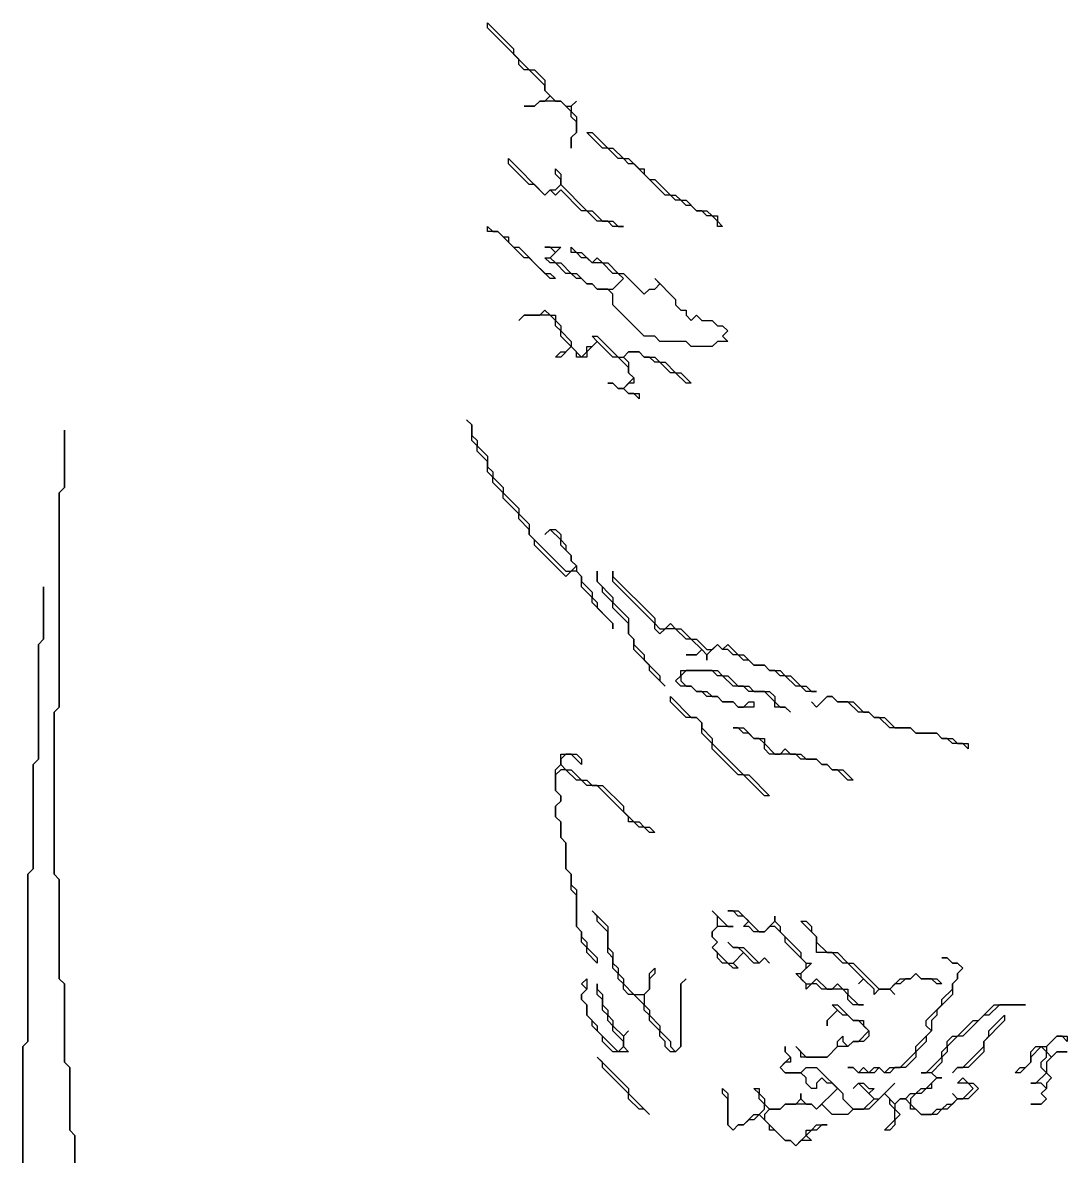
# Model space of a CAD drawing. Header units: metres. Extents: x 0 to 898, y 0 to 1598.
# Drawn here: x 75 to 275, y 1067 to 1284 of the extents above; entities that cross this region are included whole.
import ezdxf

# ---------------------------------------------------------------- set-up
doc = ezdxf.new("R2010")
doc.units = ezdxf.units.M

msp = doc.modelspace()

# ---------------------------------------------------------------- linework, layer by layer
for p, q in [((164, 1283), (164, 1284)), ((164, 1284), (169, 1279)), ((170, 1277), (164, 1283)), ((169, 1279), (169, 1278)), ((169, 1278), (172, 1275)), ((170, 1276), (170, 1277)), ((171, 1275), (170, 1276)), ((172, 1275), (171, 1275)), ((175, 1272), (172, 1275)), ((172, 1275), (173, 1275)), ((173, 1275), (175, 1273)), ((175, 1273), (175, 1271)), ((175, 1271), (175, 1272)), ((176, 1270), (175, 1271)), ((175, 1271), (177, 1269)), ((175, 1269), (176, 1270)), ((173, 1268), (171, 1268)), ((171, 1268), (173, 1268)), ((174, 1269), (173, 1268)), ((173, 1268), (174, 1269)), ((178, 1269), (174, 1269)), ((174, 1269), (175, 1269)), ((177, 1269), (178, 1269)), ((180, 1267), (178, 1269)), ((178, 1269), (179, 1268)), ((179, 1268), (180, 1268)), ((180, 1268), (181, 1269)), ((181, 1269), (180, 1268)), ((180, 1268), (180, 1267)), ((180, 1266), (180, 1267)), ((180, 1267), (181, 1266)), ((181, 1265), (180, 1266)), ((181, 1266), (181, 1263)), ((180, 1262), (181, 1263)), ((181, 1263), (180, 1262)), ((181, 1263), (181, 1265)), ((186, 1260), (183, 1263)), ((183, 1263), (184, 1263)), ((184, 1263), (187, 1260)), ((180, 1260), (180, 1262)), ((180, 1262), (180, 1260)), ((187, 1260), (186, 1260)), ((189, 1258), (187, 1260)), ((187, 1260), (188, 1260)), ((188, 1260), (190, 1258)), ((168, 1257), (168, 1258)), ((168, 1258), (175, 1251)), ((172, 1253), (168, 1257)), ((190, 1258), (189, 1258)), ((191, 1257), (190, 1258)), ((190, 1258), (191, 1258)), ((191, 1258), (193, 1256)), ((192, 1257), (191, 1257)), ((198, 1251), (192, 1257)), ((177, 1255), (177, 1256)), ((177, 1256), (178, 1255)), ((178, 1254), (177, 1255)), ((178, 1255), (178, 1253)), ((193, 1256), (194, 1256)), ((194, 1256), (194, 1255)), ((194, 1255), (195, 1254)), ((173, 1253), (172, 1253)), ((175, 1251), (173, 1253)), ((177, 1252), (178, 1253)), ((178, 1253), (178, 1254)), ((178, 1253), (183, 1248)), ((195, 1254), (196, 1254)), ((196, 1254), (199, 1251)), ((176, 1252), (175, 1251)), ((175, 1251), (176, 1252)), ((177, 1251), (176, 1252)), ((176, 1252), (177, 1252)), ((178, 1252), (177, 1251)), ((182, 1248), (178, 1252)), ((199, 1251), (198, 1251)), ((200, 1250), (199, 1251)), ((199, 1251), (200, 1251)), ((200, 1251), (201, 1250)), ((201, 1250), (200, 1250)), ((202, 1249), (201, 1250)), ((201, 1250), (202, 1250)), ((202, 1250), (204, 1248)), ((183, 1248), (182, 1248)), ((185, 1246), (183, 1248)), ((183, 1248), (184, 1248)), ((184, 1248), (186, 1246)), ((203, 1249), (202, 1249)), ((204, 1248), (203, 1249)), ((205, 1248), (204, 1248)), ((204, 1248), (206, 1248)), ((206, 1247), (205, 1248)), ((206, 1248), (207, 1247)), ((187, 1246), (185, 1246)), ((186, 1246), (188, 1246)), ((188, 1245), (187, 1246)), ((188, 1246), (189, 1245)), ((207, 1247), (206, 1247)), ((208, 1246), (207, 1247)), ((207, 1247), (208, 1247)), ((208, 1247), (208, 1246)), ((208, 1245), (208, 1246)), ((208, 1246), (209, 1245)), ((164, 1244), (164, 1245)), ((164, 1245), (165, 1244)), ((166, 1244), (164, 1244)), ((165, 1244), (166, 1244)), ((171, 1239), (166, 1244)), ((166, 1244), (167, 1243)), ((190, 1245), (188, 1245)), ((189, 1245), (190, 1245)), ((209, 1245), (208, 1245)), ((167, 1243), (168, 1243)), ((168, 1243), (168, 1242)), ((168, 1242), (169, 1241)), ((169, 1241), (170, 1241)), ((170, 1241), (175, 1236)), ((176, 1241), (175, 1241)), ((175, 1241), (178, 1241)), ((177, 1240), (176, 1241)), ((178, 1241), (176, 1239)), ((176, 1239), (177, 1240)), ((180, 1240), (180, 1241)), ((180, 1241), (181, 1240)), ((181, 1240), (180, 1240)), ((182, 1239), (181, 1240)), ((181, 1240), (182, 1240)), ((182, 1240), (184, 1238)), ((172, 1239), (171, 1239)), ((176, 1235), (172, 1239)), ((176, 1238), (175, 1239)), ((175, 1239), (176, 1239)), ((176, 1239), (177, 1238)), ((177, 1238), (176, 1238)), ((179, 1236), (177, 1238)), ((177, 1238), (178, 1238)), ((178, 1238), (180, 1236)), ((183, 1239), (182, 1239)), ((184, 1238), (183, 1239)), ((184, 1238), (185, 1239)), ((186, 1238), (184, 1238)), ((185, 1239), (186, 1238)), ((188, 1236), (186, 1238)), ((186, 1238), (187, 1238)), ((187, 1238), (189, 1236)), ((175, 1236), (176, 1236)), ((176, 1236), (177, 1235)), ((177, 1235), (176, 1235)), ((180, 1236), (179, 1236)), ((181, 1235), (180, 1236)), ((180, 1236), (181, 1236)), ((181, 1236), (183, 1234)), ((182, 1235), (181, 1235)), ((183, 1234), (182, 1235)), ((189, 1236), (188, 1236)), ((188, 1233), (190, 1235)), ((190, 1235), (189, 1236)), ((189, 1236), (190, 1236)), ((190, 1236), (194, 1232)), ((197, 1234), (196, 1235)), ((196, 1235), (200, 1231)), ((184, 1234), (183, 1234)), ((183, 1234), (184, 1234)), ((185, 1233), (184, 1234)), ((184, 1234), (185, 1233)), ((187, 1233), (185, 1233)), ((185, 1233), (188, 1233)), ((188, 1232), (187, 1233)), ((194, 1232), (195, 1233)), ((195, 1233), (196, 1233)), ((196, 1233), (197, 1234)), ((188, 1230), (188, 1232)), ((200, 1231), (200, 1230)), ((174, 1228), (175, 1229)), ((175, 1229), (176, 1228)), ((194, 1224), (188, 1230)), ((200, 1230), (201, 1229)), ((201, 1229), (202, 1229)), ((202, 1229), (202, 1228)), ((171, 1228), (170, 1227)), ((170, 1227), (171, 1228)), ((176, 1228), (171, 1228)), ((171, 1228), (174, 1228)), ((177, 1227), (176, 1228)), ((176, 1228), (177, 1228)), ((177, 1228), (177, 1227)), ((177, 1226), (177, 1227)), ((177, 1227), (178, 1226)), ((202, 1228), (203, 1227)), ((203, 1227), (204, 1228)), ((204, 1228), (205, 1227)), ((205, 1227), (207, 1227)), ((207, 1227), (208, 1226)), ((178, 1225), (177, 1226)), ((178, 1226), (178, 1225)), ((178, 1224), (178, 1225)), ((178, 1225), (180, 1223)), ((180, 1222), (178, 1224)), ((185, 1223), (184, 1224)), ((184, 1224), (185, 1224)), ((185, 1224), (189, 1220)), ((196, 1224), (194, 1224)), ((197, 1223), (196, 1224)), ((208, 1226), (209, 1226)), ((209, 1226), (210, 1225)), ((210, 1225), (209, 1224)), ((209, 1224), (210, 1223)), ((180, 1222), (178, 1220)), ((179, 1221), (180, 1222)), ((180, 1223), (180, 1222)), ((181, 1221), (180, 1222)), ((180, 1222), (182, 1220)), ((185, 1223), (183, 1221)), ((183, 1221), (183, 1222)), ((183, 1222), (184, 1222)), ((184, 1222), (185, 1223)), ((188, 1220), (185, 1223)), ((202, 1223), (197, 1223)), ((203, 1222), (202, 1223)), ((207, 1222), (203, 1222)), ((208, 1223), (207, 1222)), ((210, 1223), (208, 1223)), ((177, 1220), (178, 1221)), ((178, 1220), (177, 1220)), ((178, 1221), (179, 1221)), ((181, 1220), (181, 1221)), ((183, 1220), (181, 1220)), ((182, 1220), (183, 1221)), ((183, 1221), (183, 1220)), ((189, 1220), (188, 1220)), ((191, 1218), (189, 1220)), ((189, 1220), (190, 1220)), ((190, 1220), (191, 1221)), ((191, 1221), (190, 1220)), ((190, 1220), (191, 1219)), ((191, 1221), (193, 1221)), ((193, 1221), (191, 1221)), ((193, 1221), (194, 1220)), ((194, 1220), (193, 1221)), ((194, 1220), (196, 1220)), ((195, 1220), (194, 1220)), ((196, 1219), (195, 1220)), ((196, 1220), (197, 1219)), ((191, 1219), (191, 1217)), ((191, 1217), (191, 1218)), ((197, 1219), (196, 1219)), ((197, 1219), (198, 1219)), ((199, 1217), (197, 1219)), ((198, 1219), (200, 1217)), ((190, 1214), (192, 1216)), ((192, 1216), (191, 1217)), ((191, 1217), (192, 1216)), ((192, 1216), (192, 1215)), ((200, 1217), (199, 1217)), ((200, 1217), (201, 1217)), ((202, 1215), (200, 1217)), ((201, 1217), (203, 1215)), ((188, 1215), (187, 1215)), ((187, 1215), (188, 1215)), ((189, 1214), (188, 1215)), ((188, 1215), (189, 1214)), ((190, 1214), (189, 1214)), ((189, 1214), (190, 1214)), ((191, 1215), (190, 1214)), ((191, 1213), (190, 1214)), ((190, 1214), (191, 1213)), ((192, 1215), (191, 1215)), ((203, 1215), (202, 1215)), ((192, 1213), (191, 1213)), ((191, 1213), (193, 1213)), ((193, 1212), (192, 1213)), ((193, 1213), (193, 1212)), ((161, 1207), (160, 1208)), ((160, 1208), (161, 1207)), ((161, 1204), (161, 1207)), ((161, 1207), (161, 1205)), ((83, 1195), (83, 1206)), ((83, 1206), (83, 1195)), ((161, 1205), (162, 1204)), ((162, 1203), (161, 1204)), ((162, 1204), (162, 1203)), ((162, 1202), (162, 1203)), ((162, 1203), (164, 1201)), ((164, 1200), (162, 1202)), ((164, 1201), (164, 1199)), ((164, 1198), (164, 1200)), ((164, 1199), (165, 1198)), ((165, 1197), (164, 1198)), ((165, 1198), (165, 1197)), ((165, 1196), (165, 1197)), ((165, 1197), (167, 1195)), ((167, 1194), (165, 1196)), ((82, 1194), (83, 1195)), ((83, 1195), (82, 1194)), ((82, 1153), (82, 1194)), ((82, 1194), (82, 1153)), ((167, 1195), (167, 1194)), ((167, 1193), (167, 1194)), ((167, 1194), (170, 1191)), ((170, 1190), (167, 1193)), ((170, 1191), (170, 1190)), ((170, 1189), (170, 1190)), ((170, 1190), (172, 1188)), ((172, 1187), (170, 1189)), ((172, 1188), (172, 1186)), ((172, 1186), (172, 1187)), ((176, 1187), (175, 1186)), ((175, 1186), (176, 1187)), ((178, 1185), (176, 1187)), ((176, 1187), (177, 1187)), ((177, 1187), (178, 1186)), ((173, 1185), (172, 1186)), ((172, 1186), (179, 1179)), ((173, 1184), (173, 1185)), ((178, 1186), (178, 1185)), ((178, 1184), (178, 1185)), ((178, 1185), (179, 1184)), ((179, 1178), (173, 1184)), ((180, 1182), (178, 1184)), ((179, 1184), (179, 1183)), ((179, 1183), (180, 1182)), ((180, 1181), (180, 1182)), ((180, 1182), (180, 1181)), ((181, 1180), (180, 1181)), ((180, 1181), (181, 1180)), ((180, 1179), (179, 1178)), ((179, 1179), (180, 1179)), ((180, 1179), (181, 1180)), ((181, 1179), (180, 1179)), ((181, 1180), (181, 1179)), ((182, 1178), (181, 1179)), ((181, 1179), (182, 1178)), ((185, 1177), (185, 1179)), ((185, 1179), (185, 1177)), ((188, 1177), (188, 1179)), ((188, 1179), (188, 1178)), ((182, 1176), (182, 1178)), ((182, 1178), (182, 1177)), ((182, 1177), (184, 1175)), ((186, 1176), (185, 1177)), ((185, 1177), (188, 1174)), ((188, 1178), (196, 1170)), ((196, 1169), (188, 1177)), ((79, 1166), (79, 1176)), ((79, 1176), (79, 1166)), ((184, 1174), (182, 1176)), ((184, 1175), (184, 1174)), ((184, 1173), (184, 1174)), ((184, 1174), (185, 1173)), ((186, 1175), (186, 1176)), ((188, 1173), (186, 1175)), ((188, 1174), (188, 1173)), ((188, 1169), (184, 1173)), ((185, 1173), (185, 1172)), ((185, 1172), (188, 1169)), ((188, 1172), (188, 1173)), ((188, 1173), (191, 1170)), ((191, 1169), (188, 1172)), ((191, 1170), (191, 1167)), ((196, 1170), (196, 1169)), ((188, 1168), (188, 1169)), ((188, 1169), (188, 1168)), ((191, 1167), (191, 1169)), ((196, 1168), (196, 1169)), ((196, 1169), (197, 1168)), ((197, 1167), (196, 1168)), ((198, 1168), (197, 1167)), ((197, 1168), (198, 1168)), ((198, 1168), (199, 1169)), ((200, 1168), (198, 1168)), ((199, 1169), (200, 1168)), ((202, 1166), (200, 1168)), ((200, 1168), (201, 1168)), ((201, 1168), (203, 1166)), ((78, 1165), (79, 1166)), ((79, 1166), (78, 1165)), ((192, 1166), (191, 1167)), ((191, 1167), (192, 1166)), ((192, 1164), (192, 1166)), ((192, 1166), (192, 1165)), ((203, 1166), (202, 1166)), ((205, 1164), (203, 1166)), ((203, 1166), (204, 1166)), ((204, 1166), (206, 1164)), ((78, 1143), (78, 1165)), ((78, 1165), (78, 1143)), ((192, 1165), (194, 1163)), ((195, 1161), (192, 1164)), ((205, 1164), (204, 1163)), ((204, 1163), (205, 1164)), ((206, 1163), (205, 1164)), ((208, 1165), (206, 1163)), ((206, 1164), (207, 1164)), ((207, 1164), (208, 1165)), ((209, 1164), (208, 1165)), ((208, 1165), (209, 1164)), ((209, 1164), (210, 1165)), ((210, 1164), (209, 1164)), ((210, 1165), (212, 1163)), ((211, 1163), (210, 1164)), ((194, 1163), (194, 1162)), ((194, 1162), (197, 1159)), ((195, 1160), (195, 1161)), ((204, 1163), (202, 1163)), ((202, 1163), (204, 1163)), ((206, 1163), (206, 1162)), ((206, 1162), (206, 1163)), ((212, 1163), (211, 1163)), ((213, 1162), (212, 1163)), ((212, 1163), (213, 1163)), ((213, 1163), (215, 1161)), ((214, 1162), (213, 1162)), ((215, 1161), (214, 1162)), ((217, 1161), (215, 1161)), ((215, 1161), (217, 1161)), ((218, 1160), (217, 1161)), ((217, 1161), (218, 1160)), ((198, 1157), (195, 1160)), ((197, 1159), (197, 1158)), ((200, 1158), (201, 1159)), ((202, 1160), (201, 1159)), ((201, 1159), (201, 1160)), ((201, 1160), (208, 1160)), ((201, 1159), (201, 1158)), ((207, 1160), (202, 1160)), ((208, 1159), (207, 1160)), ((208, 1160), (209, 1159)), ((209, 1159), (208, 1159)), ((211, 1157), (209, 1159)), ((209, 1159), (210, 1159)), ((210, 1159), (212, 1157)), ((219, 1160), (218, 1160)), ((218, 1160), (220, 1160)), ((220, 1159), (219, 1160)), ((220, 1160), (221, 1159)), ((221, 1159), (220, 1159)), ((223, 1157), (221, 1159)), ((221, 1159), (222, 1159)), ((222, 1159), (224, 1157)), ((197, 1158), (198, 1157)), ((201, 1157), (200, 1158)), ((201, 1158), (202, 1157)), ((203, 1157), (201, 1157)), ((202, 1157), (203, 1157)), ((203, 1157), (204, 1156)), ((204, 1156), (203, 1157)), ((213, 1157), (211, 1157)), ((212, 1157), (214, 1157)), ((214, 1156), (213, 1157)), ((214, 1157), (215, 1156)), ((224, 1157), (223, 1157)), ((225, 1156), (224, 1157)), ((224, 1157), (225, 1157)), ((225, 1157), (226, 1156)), ((199, 1154), (199, 1155)), ((199, 1155), (203, 1151)), ((204, 1156), (206, 1156)), ((205, 1156), (204, 1156)), ((206, 1155), (205, 1156)), ((206, 1156), (207, 1155)), ((208, 1155), (206, 1155)), ((207, 1155), (208, 1155)), ((208, 1155), (209, 1154)), ((209, 1154), (208, 1155)), ((217, 1156), (214, 1156)), ((215, 1156), (218, 1156)), ((219, 1154), (217, 1156)), ((218, 1156), (219, 1155)), ((219, 1155), (219, 1154)), ((227, 1156), (225, 1156)), ((226, 1156), (227, 1156)), ((229, 1155), (227, 1153)), ((227, 1153), (229, 1155)), ((230, 1155), (229, 1155)), ((229, 1155), (230, 1155)), ((231, 1154), (230, 1155)), ((230, 1155), (231, 1154)), ((81, 1152), (82, 1153)), ((82, 1153), (81, 1152)), ((202, 1151), (199, 1154)), ((209, 1154), (211, 1154)), ((211, 1154), (209, 1154)), ((211, 1154), (212, 1153)), ((212, 1153), (211, 1154)), ((212, 1153), (213, 1153)), ((215, 1153), (212, 1153)), ((213, 1153), (214, 1154)), ((214, 1154), (215, 1154)), ((215, 1154), (215, 1153)), ((219, 1153), (219, 1154)), ((219, 1154), (220, 1153)), ((221, 1153), (219, 1153)), ((220, 1153), (221, 1153)), ((222, 1152), (221, 1153)), ((221, 1153), (222, 1152)), ((227, 1153), (226, 1154)), ((226, 1154), (227, 1153)), ((233, 1154), (231, 1154)), ((231, 1154), (234, 1154)), ((235, 1152), (233, 1154)), ((234, 1154), (236, 1152)), ((81, 1121), (81, 1152)), ((81, 1152), (81, 1121)), ((204, 1151), (202, 1151)), ((203, 1151), (204, 1151)), ((205, 1150), (204, 1151)), ((204, 1151), (205, 1150)), ((237, 1152), (235, 1152)), ((236, 1152), (237, 1152)), ((238, 1151), (237, 1152)), ((237, 1152), (238, 1151)), ((239, 1151), (238, 1151)), ((238, 1151), (240, 1151)), ((241, 1149), (239, 1151)), ((240, 1151), (242, 1149)), ((205, 1148), (205, 1150)), ((205, 1150), (205, 1149)), ((205, 1149), (207, 1147)), ((207, 1146), (205, 1148)), ((212, 1149), (211, 1149)), ((211, 1149), (213, 1149)), ((213, 1148), (212, 1149)), ((213, 1149), (215, 1147)), ((214, 1148), (213, 1148)), ((215, 1147), (214, 1148)), ((245, 1149), (241, 1149)), ((242, 1149), (245, 1149)), ((246, 1148), (245, 1149)), ((245, 1149), (246, 1148)), ((250, 1148), (246, 1148)), ((246, 1148), (250, 1148)), ((251, 1147), (250, 1148)), ((250, 1148), (251, 1147)), ((207, 1147), (207, 1146)), ((207, 1145), (207, 1146)), ((207, 1146), (213, 1140)), ((216, 1147), (215, 1147)), ((215, 1147), (217, 1147)), ((217, 1146), (216, 1147)), ((217, 1147), (217, 1146)), ((217, 1145), (217, 1146)), ((217, 1146), (219, 1144)), ((252, 1147), (251, 1147)), ((251, 1147), (253, 1147)), ((253, 1146), (252, 1147)), ((253, 1147), (254, 1146)), ((255, 1146), (253, 1146)), ((254, 1146), (256, 1146)), ((256, 1145), (255, 1146)), ((256, 1146), (256, 1145)), ((178, 1142), (178, 1144)), ((178, 1144), (181, 1144)), ((179, 1144), (178, 1143)), ((180, 1144), (179, 1144)), ((182, 1142), (180, 1144)), ((181, 1144), (182, 1143)), ((212, 1140), (207, 1145)), ((218, 1144), (217, 1145)), ((223, 1144), (218, 1144)), ((219, 1144), (220, 1144)), ((220, 1144), (221, 1145)), ((221, 1145), (222, 1144)), ((222, 1144), (224, 1144)), ((224, 1143), (223, 1144)), ((224, 1144), (225, 1143)), ((77, 1142), (78, 1143)), ((78, 1143), (77, 1142)), ((77, 1122), (77, 1142)), ((77, 1142), (77, 1122)), ((177, 1141), (178, 1142)), ((178, 1143), (178, 1142)), ((178, 1142), (179, 1141)), ((182, 1143), (182, 1142)), ((227, 1143), (224, 1143)), ((225, 1143), (227, 1143)), ((228, 1142), (227, 1143)), ((227, 1143), (228, 1142)), ((229, 1142), (228, 1142)), ((228, 1142), (229, 1142)), ((230, 1141), (229, 1142)), ((229, 1142), (230, 1141)), ((177, 1137), (177, 1141)), ((178, 1141), (177, 1140)), ((177, 1140), (177, 1137)), ((179, 1141), (178, 1141)), ((179, 1141), (180, 1141)), ((181, 1139), (179, 1141)), ((180, 1141), (182, 1139)), ((213, 1140), (212, 1140)), ((217, 1136), (213, 1140)), ((213, 1140), (214, 1140)), ((214, 1140), (218, 1136)), ((231, 1141), (230, 1141)), ((230, 1141), (232, 1141)), ((233, 1139), (231, 1141)), ((232, 1141), (234, 1139)), ((182, 1139), (181, 1139)), ((182, 1139), (183, 1139)), ((183, 1138), (182, 1139)), ((183, 1139), (184, 1138)), ((185, 1138), (183, 1138)), ((184, 1138), (186, 1138)), ((191, 1132), (185, 1138)), ((186, 1138), (190, 1134)), ((234, 1139), (233, 1139)), ((178, 1136), (177, 1137)), ((177, 1137), (178, 1136)), ((177, 1134), (178, 1135)), ((178, 1135), (177, 1134)), ((178, 1135), (178, 1136)), ((178, 1136), (178, 1135)), ((218, 1136), (217, 1136)), ((177, 1132), (177, 1134)), ((177, 1134), (177, 1132)), ((190, 1134), (190, 1133)), ((190, 1133), (192, 1131)), ((178, 1131), (177, 1132)), ((177, 1132), (178, 1131)), ((178, 1128), (178, 1131)), ((178, 1131), (178, 1128)), ((191, 1131), (191, 1132)), ((192, 1131), (191, 1131)), ((192, 1131), (193, 1131)), ((193, 1130), (192, 1131)), ((193, 1131), (194, 1130)), ((194, 1130), (193, 1130)), ((194, 1130), (195, 1130)), ((195, 1129), (194, 1130)), ((195, 1130), (196, 1129)), ((196, 1129), (195, 1129)), ((179, 1127), (178, 1128)), ((178, 1128), (179, 1127)), ((179, 1122), (179, 1127)), ((179, 1127), (179, 1122)), ((76, 1121), (77, 1122)), ((77, 1122), (76, 1121)), ((180, 1121), (179, 1122)), ((179, 1122), (180, 1121)), ((76, 1089), (76, 1121)), ((76, 1121), (76, 1089)), ((82, 1120), (81, 1121)), ((81, 1121), (82, 1120)), ((82, 1101), (82, 1120)), ((82, 1120), (82, 1101)), ((180, 1118), (180, 1121)), ((180, 1121), (180, 1119)), ((180, 1119), (181, 1118)), ((181, 1117), (180, 1118)), ((181, 1118), (181, 1111)), ((181, 1111), (181, 1117)), ((185, 1113), (184, 1114)), ((184, 1114), (187, 1111)), ((208, 1113), (207, 1114)), ((207, 1114), (210, 1111)), ((211, 1114), (210, 1114)), ((210, 1114), (212, 1114)), ((212, 1113), (211, 1114)), ((212, 1114), (216, 1110)), ((185, 1112), (185, 1113)), ((187, 1110), (185, 1112)), ((208, 1111), (208, 1113)), ((213, 1113), (212, 1113)), ((214, 1112), (213, 1113)), ((213, 1111), (214, 1112)), ((217, 1110), (219, 1112)), ((219, 1112), (219, 1113)), ((219, 1113), (219, 1112)), ((219, 1112), (220, 1111)), ((227, 1109), (224, 1112)), ((224, 1112), (225, 1112)), ((225, 1112), (226, 1111)), ((182, 1110), (181, 1111)), ((181, 1111), (182, 1110)), ((182, 1108), (182, 1110)), ((182, 1110), (182, 1109)), ((182, 1109), (183, 1108)), ((187, 1111), (187, 1107)), ((187, 1106), (187, 1110)), ((207, 1110), (208, 1111)), ((208, 1111), (207, 1110)), ((207, 1109), (207, 1110)), ((207, 1110), (207, 1109)), ((208, 1108), (207, 1109)), ((207, 1109), (208, 1108)), ((211, 1111), (208, 1111)), ((210, 1111), (211, 1111)), ((214, 1111), (213, 1111)), ((215, 1110), (214, 1111)), ((217, 1110), (215, 1110)), ((216, 1110), (217, 1110)), ((218, 1111), (217, 1110)), ((219, 1111), (218, 1111)), ((221, 1109), (219, 1111)), ((220, 1111), (220, 1110)), ((220, 1110), (224, 1106)), ((221, 1108), (221, 1109)), ((226, 1111), (226, 1110)), ((226, 1110), (227, 1109)), ((227, 1106), (227, 1109)), ((227, 1109), (227, 1108)), ((183, 1107), (182, 1108)), ((183, 1108), (183, 1107)), ((183, 1106), (183, 1107)), ((183, 1107), (185, 1105)), ((187, 1107), (188, 1106)), ((207, 1107), (208, 1108)), ((208, 1108), (207, 1107)), ((208, 1106), (207, 1107)), ((207, 1107), (210, 1104)), ((211, 1107), (210, 1108)), ((210, 1108), (211, 1107)), ((212, 1107), (211, 1107)), ((211, 1107), (213, 1107)), ((213, 1106), (212, 1107)), ((213, 1107), (216, 1104)), ((225, 1104), (221, 1108)), ((227, 1108), (229, 1106)), ((185, 1104), (183, 1106)), ((185, 1105), (185, 1104)), ((188, 1105), (187, 1106)), ((188, 1106), (188, 1104)), ((188, 1103), (188, 1105)), ((208, 1105), (208, 1106)), ((209, 1104), (208, 1105)), ((211, 1104), (213, 1106)), ((213, 1106), (211, 1104)), ((215, 1104), (213, 1106)), ((216, 1104), (217, 1105)), ((217, 1105), (216, 1104)), ((217, 1105), (218, 1104)), ((218, 1104), (217, 1105)), ((224, 1106), (224, 1105)), ((224, 1105), (225, 1104)), ((230, 1106), (227, 1106)), ((229, 1106), (231, 1106)), ((232, 1104), (230, 1106)), ((231, 1106), (233, 1104)), ((252, 1105), (251, 1105)), ((251, 1105), (252, 1105)), ((253, 1104), (252, 1105)), ((252, 1105), (253, 1104)), ((188, 1104), (189, 1103)), ((189, 1102), (188, 1103)), ((189, 1103), (189, 1102)), ((195, 1102), (196, 1103)), ((196, 1103), (196, 1102)), ((210, 1104), (209, 1104)), ((211, 1103), (210, 1104)), ((210, 1104), (211, 1104)), ((211, 1104), (212, 1103)), ((212, 1103), (211, 1103)), ((216, 1104), (215, 1104)), ((226, 1104), (224, 1102)), ((224, 1102), (225, 1103)), ((225, 1103), (225, 1104)), ((225, 1104), (226, 1104)), ((233, 1104), (232, 1104)), ((236, 1101), (233, 1104)), ((233, 1104), (234, 1104)), ((234, 1104), (239, 1099)), ((254, 1104), (253, 1104)), ((253, 1104), (254, 1104)), ((255, 1103), (254, 1104)), ((254, 1104), (255, 1103)), ((254, 1102), (255, 1103)), ((255, 1103), (254, 1102)), ((83, 1100), (82, 1101)), ((82, 1101), (83, 1100)), ((182, 1100), (183, 1101)), ((183, 1101), (183, 1099)), ((189, 1101), (189, 1102)), ((189, 1102), (190, 1101)), ((190, 1100), (189, 1101)), ((190, 1101), (190, 1100)), ((195, 1099), (195, 1102)), ((196, 1102), (195, 1101)), ((195, 1101), (195, 1099)), ((201, 1100), (202, 1101)), ((202, 1101), (201, 1100)), ((225, 1100), (223, 1102)), ((223, 1102), (224, 1102)), ((224, 1102), (224, 1101)), ((224, 1101), (225, 1100)), ((226, 1100), (227, 1101)), ((227, 1101), (229, 1099)), ((236, 1101), (235, 1100)), ((235, 1100), (236, 1101)), ((238, 1099), (236, 1101)), ((241, 1099), (243, 1101)), ((243, 1101), (245, 1101)), ((244, 1101), (243, 1100)), ((245, 1101), (244, 1101)), ((245, 1101), (246, 1102)), ((246, 1102), (245, 1101)), ((246, 1102), (247, 1101)), ((247, 1101), (246, 1102)), ((247, 1101), (250, 1101)), ((249, 1101), (247, 1101)), ((250, 1100), (249, 1101)), ((250, 1101), (251, 1100)), ((253, 1100), (254, 1101)), ((254, 1101), (253, 1100)), ((254, 1101), (254, 1102)), ((254, 1102), (254, 1101)), ((83, 1085), (83, 1100)), ((83, 1100), (83, 1085)), ((183, 1099), (182, 1100)), ((182, 1098), (183, 1099)), ((183, 1099), (182, 1098)), ((185, 1098), (185, 1100)), ((185, 1100), (185, 1099)), ((185, 1099), (186, 1098)), ((190, 1099), (190, 1100)), ((190, 1100), (192, 1098)), ((191, 1098), (190, 1099)), ((194, 1098), (195, 1099)), ((195, 1099), (194, 1098)), ((201, 1088), (201, 1100)), ((201, 1100), (201, 1088)), ((226, 1100), (225, 1099)), ((225, 1099), (225, 1100)), ((225, 1100), (226, 1100)), ((227, 1100), (226, 1100)), ((228, 1099), (227, 1100)), ((232, 1099), (228, 1099)), ((229, 1099), (230, 1099)), ((230, 1099), (231, 1100)), ((231, 1100), (232, 1099)), ((233, 1098), (232, 1099)), ((232, 1099), (233, 1099)), ((233, 1099), (233, 1098)), ((238, 1098), (238, 1099)), ((239, 1099), (238, 1098)), ((239, 1099), (241, 1099)), ((241, 1099), (239, 1099)), ((242, 1100), (241, 1099)), ((241, 1099), (242, 1098)), ((242, 1098), (241, 1099)), ((243, 1100), (242, 1100)), ((251, 1100), (250, 1100)), ((251, 1097), (253, 1099)), ((253, 1099), (253, 1100)), ((253, 1100), (253, 1098)), ((182, 1097), (182, 1098)), ((182, 1098), (182, 1097)), ((183, 1096), (182, 1097)), ((182, 1097), (183, 1096)), ((183, 1094), (183, 1096)), ((183, 1096), (183, 1094)), ((186, 1097), (185, 1098)), ((186, 1098), (186, 1096)), ((186, 1095), (186, 1097)), ((186, 1096), (187, 1095)), ((192, 1098), (191, 1098)), ((194, 1096), (192, 1098)), ((192, 1098), (194, 1098)), ((194, 1098), (194, 1096)), ((194, 1095), (194, 1096)), ((194, 1096), (195, 1095)), ((231, 1095), (230, 1096)), ((230, 1096), (231, 1096)), ((231, 1096), (234, 1093)), ((233, 1097), (233, 1098)), ((233, 1098), (235, 1096)), ((234, 1096), (233, 1097)), ((236, 1096), (234, 1096)), ((235, 1096), (236, 1096)), ((248, 1093), (251, 1096)), ((253, 1098), (250, 1095)), ((251, 1096), (251, 1097)), ((258, 1093), (261, 1096)), ((262, 1096), (260, 1094)), ((261, 1096), (267, 1096)), ((267, 1096), (262, 1096)), ((184, 1093), (183, 1094)), ((183, 1094), (185, 1092)), ((187, 1094), (186, 1095)), ((187, 1095), (187, 1094)), ((187, 1093), (187, 1094)), ((187, 1094), (188, 1093)), ((195, 1094), (194, 1095)), ((195, 1095), (195, 1094)), ((195, 1093), (195, 1094)), ((195, 1094), (197, 1092)), ((231, 1095), (229, 1093)), ((229, 1093), (231, 1095)), ((232, 1094), (231, 1095)), ((233, 1094), (232, 1094)), ((234, 1093), (233, 1094)), ((250, 1094), (249, 1093)), ((250, 1095), (250, 1094)), ((259, 1094), (255, 1090)), ((260, 1094), (259, 1094)), ((260, 1091), (263, 1094)), ((263, 1094), (263, 1093)), ((184, 1092), (184, 1093)), ((186, 1090), (184, 1092)), ((185, 1092), (185, 1091)), ((188, 1092), (187, 1093)), ((188, 1093), (188, 1092)), ((188, 1091), (188, 1092)), ((188, 1092), (190, 1090)), ((197, 1091), (195, 1093)), ((197, 1092), (197, 1091)), ((229, 1093), (229, 1092)), ((229, 1092), (229, 1093)), ((235, 1093), (234, 1093)), ((234, 1093), (236, 1093)), ((237, 1091), (235, 1093)), ((236, 1093), (236, 1092)), ((236, 1092), (237, 1091)), ((248, 1092), (248, 1093)), ((249, 1091), (248, 1092)), ((249, 1093), (249, 1091)), ((254, 1090), (257, 1093)), ((257, 1093), (258, 1093)), ((263, 1093), (259, 1089)), ((185, 1091), (189, 1087)), ((186, 1089), (186, 1090)), ((190, 1089), (188, 1091)), ((190, 1090), (191, 1091)), ((191, 1091), (190, 1090)), ((190, 1090), (190, 1088)), ((197, 1090), (197, 1091)), ((197, 1091), (199, 1089)), ((198, 1089), (197, 1090)), ((231, 1089), (232, 1090)), ((232, 1090), (232, 1089)), ((235, 1089), (237, 1091)), ((237, 1090), (236, 1089)), ((237, 1091), (237, 1090)), ((246, 1088), (249, 1091)), ((249, 1091), (248, 1090)), ((248, 1090), (248, 1089)), ((252, 1089), (253, 1090)), ((254, 1090), (252, 1088)), ((253, 1090), (254, 1090)), ((255, 1090), (254, 1090)), ((259, 1089), (260, 1090)), ((260, 1090), (260, 1091)), ((271, 1088), (273, 1090)), ((273, 1090), (271, 1088)), ((273, 1090), (275, 1090)), ((274, 1090), (273, 1090)), ((275, 1089), (274, 1090)), ((275, 1090), (275, 1089)), ((75, 1088), (76, 1089)), ((76, 1089), (75, 1088)), ((75, 1058), (75, 1088)), ((75, 1088), (75, 1058)), ((188, 1087), (186, 1089)), ((189, 1087), (190, 1088)), ((190, 1088), (190, 1089)), ((190, 1088), (191, 1087)), ((198, 1088), (198, 1089)), ((199, 1087), (198, 1088)), ((199, 1089), (199, 1088)), ((199, 1088), (200, 1087)), ((200, 1087), (201, 1088)), ((201, 1088), (200, 1087)), ((221, 1087), (221, 1088)), ((221, 1088), (221, 1087)), ((224, 1087), (223, 1088)), ((223, 1088), (225, 1086)), ((229, 1086), (231, 1088)), ((231, 1088), (229, 1086)), ((231, 1088), (231, 1089)), ((233, 1088), (231, 1088)), ((232, 1089), (233, 1088)), ((233, 1088), (234, 1089)), ((234, 1089), (233, 1088)), ((234, 1089), (235, 1089)), ((236, 1089), (234, 1089)), ((248, 1089), (246, 1087)), ((246, 1087), (246, 1088)), ((251, 1087), (252, 1088)), ((252, 1088), (252, 1089)), ((252, 1088), (252, 1087)), ((255, 1084), (259, 1088)), ((259, 1088), (259, 1089)), ((259, 1089), (259, 1087)), ((270, 1088), (268, 1086)), ((268, 1087), (269, 1088)), ((269, 1088), (271, 1088)), ((271, 1087), (270, 1088)), ((271, 1088), (271, 1087)), ((84, 1084), (83, 1085)), ((83, 1085), (84, 1084)), ((186, 1085), (185, 1086)), ((185, 1086), (191, 1080)), ((186, 1084), (186, 1085)), ((191, 1087), (188, 1087)), ((200, 1087), (199, 1087)), ((220, 1084), (222, 1086)), ((221, 1085), (220, 1084)), ((222, 1086), (221, 1087)), ((221, 1087), (222, 1086)), ((222, 1085), (221, 1085)), ((222, 1086), (222, 1085)), ((224, 1086), (224, 1087)), ((229, 1086), (224, 1086)), ((225, 1086), (229, 1086)), ((243, 1084), (246, 1087)), ((246, 1086), (244, 1084)), ((246, 1087), (246, 1086)), ((248, 1083), (251, 1086)), ((251, 1085), (249, 1083)), ((251, 1086), (251, 1087)), ((252, 1087), (251, 1086)), ((251, 1086), (251, 1085)), ((259, 1087), (256, 1084)), ((268, 1085), (266, 1083)), ((267, 1084), (268, 1085)), ((268, 1085), (268, 1087)), ((268, 1086), (268, 1085)), ((270, 1085), (271, 1086)), ((270, 1084), (270, 1085)), ((271, 1086), (271, 1087)), ((271, 1087), (272, 1086)), ((273, 1087), (271, 1085)), ((271, 1085), (271, 1083)), ((272, 1086), (273, 1087)), ((273, 1087), (275, 1087)), ((275, 1087), (273, 1087)), ((84, 1072), (84, 1084)), ((84, 1084), (84, 1072)), ((191, 1079), (186, 1084)), ((221, 1083), (220, 1084)), ((220, 1084), (221, 1083)), ((224, 1083), (221, 1083)), ((221, 1083), (224, 1083)), ((224, 1083), (225, 1084)), ((225, 1082), (224, 1083)), ((225, 1084), (227, 1084)), ((227, 1084), (232, 1079)), ((234, 1084), (233, 1084)), ((233, 1084), (234, 1084)), ((235, 1083), (234, 1084)), ((234, 1084), (235, 1083)), ((235, 1083), (236, 1084)), ((238, 1083), (235, 1083)), ((236, 1084), (237, 1083)), ((237, 1083), (238, 1084)), ((238, 1084), (239, 1084)), ((239, 1084), (238, 1083)), ((239, 1084), (240, 1083)), ((240, 1083), (239, 1084)), ((240, 1083), (241, 1084)), ((241, 1083), (240, 1083)), ((241, 1084), (243, 1084)), ((242, 1084), (241, 1083)), ((244, 1084), (242, 1084)), ((249, 1083), (247, 1083)), ((247, 1083), (248, 1083)), ((250, 1082), (249, 1083)), ((249, 1083), (250, 1082)), ((253, 1083), (254, 1084)), ((254, 1084), (253, 1083)), ((254, 1084), (255, 1084)), ((256, 1084), (254, 1084)), ((265, 1083), (266, 1084)), ((266, 1083), (265, 1083)), ((266, 1084), (267, 1084)), ((269, 1081), (271, 1083)), ((271, 1083), (270, 1084)), ((271, 1083), (272, 1082)), ((225, 1081), (225, 1082)), ((226, 1080), (225, 1081)), ((228, 1082), (227, 1081)), ((227, 1081), (227, 1080)), ((229, 1081), (228, 1082)), ((230, 1081), (229, 1081)), ((231, 1080), (230, 1081)), ((235, 1081), (234, 1080)), ((234, 1080), (235, 1081)), ((238, 1078), (235, 1081)), ((235, 1081), (236, 1081)), ((236, 1081), (237, 1080)), ((239, 1078), (242, 1081)), ((242, 1081), (240, 1079)), ((248, 1080), (250, 1082)), ((250, 1082), (249, 1081)), ((249, 1081), (249, 1080)), ((250, 1082), (251, 1082)), ((251, 1082), (250, 1082)), ((254, 1081), (255, 1082)), ((256, 1081), (254, 1081)), ((255, 1082), (256, 1081)), ((257, 1080), (256, 1081)), ((256, 1081), (257, 1081)), ((257, 1081), (258, 1080)), ((270, 1081), (268, 1081)), ((268, 1081), (269, 1081)), ((271, 1080), (270, 1081)), ((272, 1082), (271, 1081)), ((271, 1081), (271, 1080)), ((191, 1080), (191, 1079)), ((191, 1078), (191, 1079)), ((191, 1079), (195, 1075)), ((209, 1079), (209, 1080)), ((209, 1080), (210, 1079)), ((210, 1078), (209, 1079)), ((210, 1079), (210, 1073)), ((216, 1079), (215, 1080)), ((215, 1080), (216, 1080)), ((216, 1080), (216, 1079)), ((216, 1078), (216, 1079)), ((216, 1079), (217, 1078)), ((224, 1078), (224, 1079)), ((224, 1079), (224, 1078)), ((227, 1080), (226, 1080)), ((227, 1076), (231, 1080)), ((232, 1079), (232, 1078)), ((237, 1080), (238, 1080)), ((238, 1080), (237, 1079)), ((237, 1079), (238, 1078)), ((240, 1079), (237, 1076)), ((240, 1079), (242, 1077)), ((241, 1078), (240, 1079)), ((244, 1078), (245, 1079)), ((245, 1079), (246, 1079)), ((246, 1079), (245, 1078)), ((246, 1079), (247, 1080)), ((247, 1079), (246, 1079)), ((247, 1080), (248, 1080)), ((248, 1080), (247, 1079)), ((249, 1080), (248, 1080)), ((254, 1078), (253, 1079)), ((253, 1079), (254, 1078)), ((255, 1078), (257, 1080)), ((258, 1080), (256, 1078)), ((270, 1079), (271, 1080)), ((271, 1080), (270, 1079)), ((271, 1078), (270, 1079)), ((270, 1079), (271, 1078)), ((193, 1076), (191, 1078)), ((210, 1073), (210, 1078)), ((217, 1077), (216, 1078)), ((217, 1078), (217, 1077)), ((217, 1076), (217, 1077)), ((217, 1077), (218, 1076)), ((220, 1076), (221, 1077)), ((221, 1077), (220, 1076)), ((221, 1077), (223, 1077)), ((226, 1077), (221, 1077)), ((223, 1077), (224, 1078)), ((224, 1078), (225, 1077)), ((225, 1077), (226, 1077)), ((226, 1077), (227, 1076)), ((227, 1076), (226, 1077)), ((228, 1077), (227, 1076)), ((230, 1075), (228, 1077)), ((232, 1078), (234, 1076)), ((236, 1076), (238, 1078)), ((238, 1078), (239, 1078)), ((241, 1077), (241, 1078)), ((242, 1076), (241, 1077)), ((242, 1077), (243, 1078)), ((243, 1078), (242, 1077)), ((242, 1077), (242, 1076)), ((243, 1078), (244, 1078)), ((244, 1078), (243, 1078)), ((245, 1077), (244, 1078)), ((245, 1078), (245, 1077)), ((245, 1077), (247, 1075)), ((245, 1076), (245, 1077)), ((251, 1076), (252, 1077)), ((254, 1078), (252, 1076)), ((252, 1077), (253, 1077)), ((253, 1077), (254, 1078)), ((254, 1078), (255, 1078)), ((256, 1078), (254, 1078)), ((268, 1077), (270, 1077)), ((270, 1077), (268, 1077)), ((270, 1077), (271, 1078)), ((271, 1078), (270, 1077)), ((194, 1076), (193, 1076)), ((195, 1075), (194, 1076)), ((213, 1073), (215, 1075)), ((216, 1075), (215, 1074)), ((215, 1075), (216, 1075)), ((216, 1075), (217, 1076)), ((218, 1073), (216, 1075)), ((218, 1076), (217, 1075)), ((217, 1075), (217, 1074)), ((218, 1076), (220, 1076)), ((220, 1076), (218, 1076)), ((233, 1075), (230, 1075)), ((234, 1076), (233, 1075)), ((234, 1076), (236, 1076)), ((237, 1076), (234, 1076)), ((242, 1076), (243, 1075)), ((242, 1074), (242, 1076)), ((243, 1075), (242, 1074)), ((246, 1076), (245, 1076)), ((247, 1075), (246, 1076)), ((247, 1075), (249, 1075)), ((250, 1075), (247, 1075)), ((249, 1075), (250, 1076)), ((250, 1076), (251, 1076)), ((251, 1076), (250, 1075)), ((252, 1076), (251, 1076)), ((85, 1071), (84, 1072)), ((84, 1072), (85, 1071)), ((211, 1072), (210, 1073)), ((210, 1073), (211, 1072)), ((212, 1073), (211, 1072)), ((211, 1072), (212, 1073)), ((213, 1073), (212, 1073)), ((212, 1073), (213, 1073)), ((214, 1074), (213, 1073)), ((215, 1074), (214, 1074)), ((217, 1074), (221, 1070)), ((218, 1072), (218, 1073)), ((219, 1072), (218, 1072)), ((221, 1070), (219, 1072)), ((225, 1071), (225, 1072)), ((225, 1072), (226, 1072)), ((226, 1072), (225, 1071)), ((226, 1072), (227, 1073)), ((227, 1072), (226, 1072)), ((227, 1073), (229, 1073)), ((228, 1073), (227, 1072)), ((229, 1073), (228, 1073)), ((240, 1072), (242, 1074)), ((241, 1072), (240, 1072)), ((242, 1073), (241, 1072)), ((242, 1074), (242, 1073)), ((85, 1064), (85, 1071)), ((85, 1071), (85, 1064)), ((222, 1070), (221, 1070)), ((221, 1070), (222, 1070)), ((223, 1069), (222, 1070)), ((222, 1070), (223, 1069)), ((223, 1069), (225, 1071)), ((224, 1070), (223, 1069)), ((226, 1070), (224, 1070)), ((225, 1071), (226, 1070))]:
    msp.add_line(p, q)

doc.saveas('drawing.dxf')
